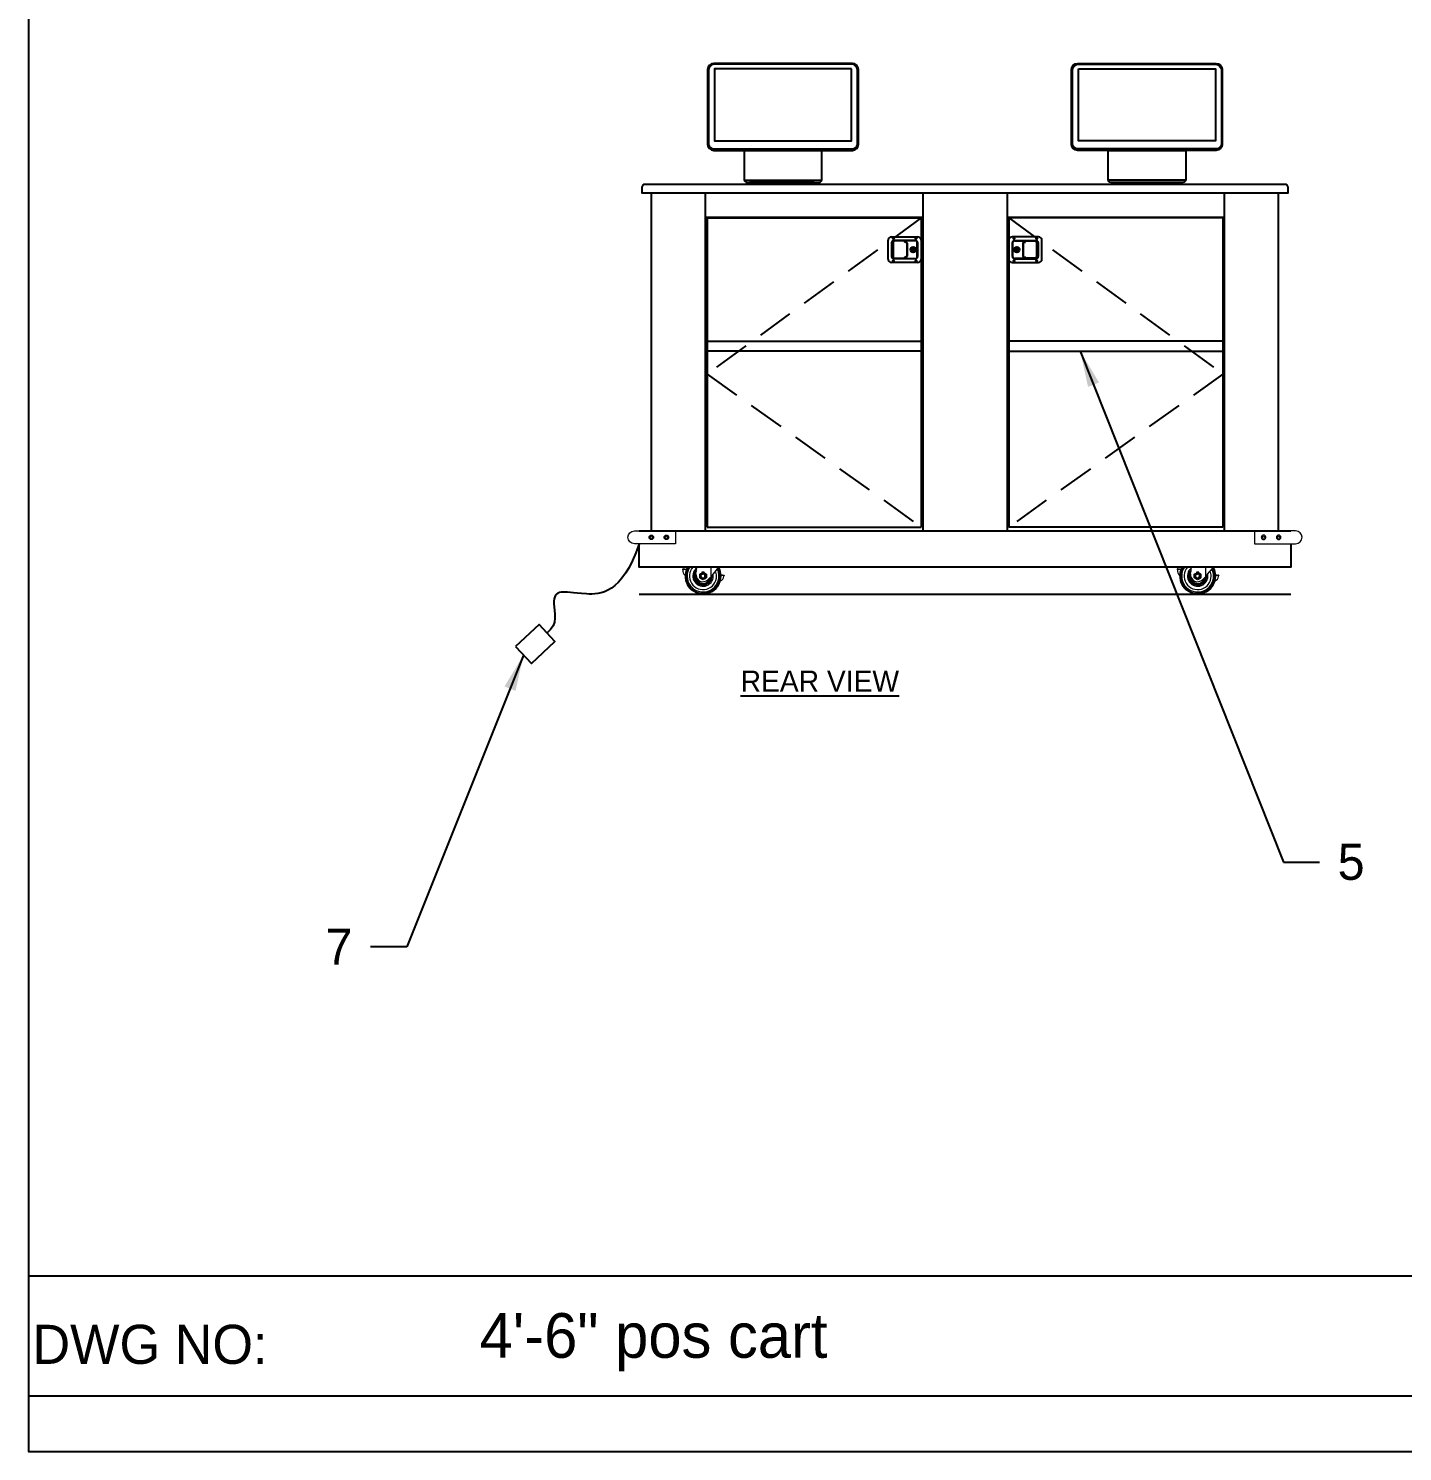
# Model space of a CAD drawing. Extents: x 347 to 909, y -25 to 263.
# Drawn here: x 347.2 to 461.2, y -25 to 93 of the extents above; entities that cross this region are included whole.
import ezdxf
from ezdxf.enums import TextEntityAlignment as Align

# ---------------------------------------------------------------- set-up
doc = ezdxf.new("R2010")
doc.units = 0
doc.header["$LTSCALE"] = 12
doc.header["$MEASUREMENT"] = 0
doc.linetypes.add('HIDDEN', pattern=[0.375, 0.25, -0.125])
doc.layers.get('0').update_dxf_attribs({"linetype": 'CONTINUOUS'})
for name, color, linetype in [('CLEAN', 2, 'CONTINUOUS'), ('CUT', 1, 'CONTINUOUS'), ('TLDR0', 121, 'CONTINUOUS'), ('TNAME', 131, 'CONTINUOUS')]:
    doc.layers.add(name, color=color, linetype=linetype)
doc.styles.add('SANSSERIF', font='bgothm.ttf', dxfattribs={"height": 3})
doc.dimstyles.new('B340', dxfattribs={"dimscale": 16, "dimtxt": 0.18, "dimasz": 0.1875, "dimexe": 0.125, "dimexo": 0.0625, "dimgap": 0.09375, "dimtad": 0, "dimtih": 1, "dimtoh": 1, "dimdec": 4, "dimzin": 0, "dimdsep": 46, "dimlunit": 4, "dimtxsty": 'SANSSERIF', "dimcen": 0.09375, "dimadec": 0, "dimazin": 0, "dimtfac": 1, "dimtdec": 4, "dimtofl": 0, "dimtmove": 0, "dimatfit": 3, "dimfxl": 1, "dimfrac": 2, "dimtolj": 1, "dimtzin": 0, "dimarcsym": 0})

msp = doc.modelspace()

# ---------------------------------------------------------------- linework, layer by layer
for p, q in [((418.78017, 75.6937), (420.97358, 75.6937)), ((430.97948, 75.6937), (428.78608, 75.6937)), ((418.49892, 73.84896), (418.49892, 75.41245)), ((418.80062, 75.2082), (418.80062, 74.0532)), ((418.82562, 75.2082), (418.82562, 74.0532)), ((418.89437, 74.7685), (418.93911, 74.7685)), ((418.89437, 74.49291), (418.89437, 74.7685)), ((418.93911, 74.49291), (418.89437, 74.49291)), ((418.93911, 75.2557), (418.93911, 74.0057)), ((420.76562, 75.3957), (418.98812, 75.3957)), ((420.76562, 75.3707), (418.98812, 75.3707)), ((419.88399, 75.34945), (419.03286, 75.34945)), ((419.8985, 75.2557), (419.86725, 75.2557)), ((419.88399, 75.2557), (419.88399, 75.34945)), ((419.97601, 75.2557), (419.8985, 75.2557)), ((419.99351, 75.2557), (419.97601, 75.2557)), ((420.0572, 75.16195), (420.0572, 74.09945)), ((420.0747, 75.16195), (420.0747, 74.09945)), ((420.52633, 74.77206), (420.52628, 74.77231)), ((420.52628, 74.4891), (420.52633, 74.48935)), ((420.56053, 74.59982), (420.61053, 74.59982)), ((420.56078, 74.69081), (420.56078, 74.74645)), ((420.56078, 74.74645), (420.61028, 74.74645)), ((420.61028, 74.7242), (420.56078, 74.7242)), ((420.56078, 74.63745), (420.59528, 74.63745)), ((420.57578, 74.6192), (420.56078, 74.6192)), ((420.56078, 74.6042), (420.57578, 74.6042)), ((420.61028, 74.5867), (420.56078, 74.5867)), ((420.56078, 74.55495), (420.56078, 74.5706)), ((420.61028, 74.55495), (420.56078, 74.55495)), ((420.57578, 74.6042), (420.57578, 74.6192)), ((420.61028, 74.6417), (420.59528, 74.6417)), ((420.59528, 74.6417), (420.59528, 74.6267)), ((420.59528, 74.6267), (420.61028, 74.6267)), ((420.61028, 74.69081), (420.61028, 74.74645)), ((420.61028, 74.5706), (420.61028, 74.55495)), ((420.64478, 74.77231), (420.64474, 74.77206)), ((420.64474, 74.48935), (420.64478, 74.4891)), ((420.92812, 74.0532), (420.92812, 75.2082)), ((420.95312, 75.2082), (420.95312, 74.0532)), ((421.25483, 75.41245), (421.25483, 73.84896)), ((428.80653, 75.2082), (428.80653, 74.0532)), ((428.83153, 74.0532), (428.83153, 75.2082)), ((428.99403, 75.3957), (430.77153, 75.3957)), ((428.99403, 75.3707), (430.77153, 75.3707)), ((429.11487, 74.77231), (429.11491, 74.77206)), ((429.11491, 74.48935), (429.11487, 74.4891)), ((429.19912, 74.59982), (429.14912, 74.59982)), ((429.14937, 74.69081), (429.14937, 74.74645)), ((429.19887, 74.74645), (429.14937, 74.74645)), ((429.14937, 74.7242), (429.19887, 74.7242)), ((429.14937, 74.6417), (429.16437, 74.6417)), ((429.16437, 74.6267), (429.14937, 74.6267)), ((429.14937, 74.5867), (429.19887, 74.5867)), ((429.14937, 74.5706), (429.14937, 74.55495)), ((429.14937, 74.55495), (429.19887, 74.55495)), ((429.16437, 74.6417), (429.16437, 74.6267)), ((429.19887, 74.63745), (429.16437, 74.63745)), ((429.18387, 74.6192), (429.19887, 74.6192)), ((429.18387, 74.6042), (429.18387, 74.6192)), ((429.19887, 74.6042), (429.18387, 74.6042)), ((429.19887, 74.69081), (429.19887, 74.74645)), ((429.19887, 74.55495), (429.19887, 74.5706)), ((429.23332, 74.77206), (429.23337, 74.77231)), ((429.23337, 74.4891), (429.23332, 74.48935)), ((429.68495, 75.16195), (429.68495, 74.09945)), ((429.70245, 75.16195), (429.70245, 74.09945)), ((429.76614, 75.2557), (429.78364, 75.2557)), ((429.78364, 75.2557), (429.86115, 75.2557)), ((429.86115, 75.2557), (429.8924, 75.2557)), ((429.87566, 75.34945), (430.72679, 75.34945)), ((429.87566, 75.2557), (429.87566, 75.34945)), ((430.82054, 75.2557), (430.82054, 74.0057)), ((430.86528, 74.7685), (430.82054, 74.7685)), ((430.82054, 74.49291), (430.86528, 74.49291)), ((430.86528, 74.49291), (430.86528, 74.7685)), ((430.93403, 75.2082), (430.93403, 74.0532)), ((430.95903, 75.2082), (430.95903, 74.0532)), ((431.26073, 73.84896), (431.26073, 75.41245)), ((420.97358, 73.56771), (418.78017, 73.56771)), ((418.98812, 73.8907), (420.76562, 73.8907)), ((420.76562, 73.8657), (418.98812, 73.8657)), ((419.03286, 73.91195), (419.88399, 73.91195)), ((419.86725, 74.0057), (419.8985, 74.0057)), ((419.88399, 73.91195), (419.88399, 74.0057)), ((419.97601, 74.0057), (419.8985, 74.0057)), ((419.97601, 74.0057), (419.99351, 74.0057)), ((428.78608, 73.56771), (430.97948, 73.56771)), ((430.77153, 73.8907), (428.99403, 73.8907)), ((428.99403, 73.8657), (430.77153, 73.8657)), ((429.78364, 74.0057), (429.76614, 74.0057)), ((429.78364, 74.0057), (429.86115, 74.0057)), ((429.8924, 74.0057), (429.86115, 74.0057)), ((429.87566, 73.91195), (429.87566, 74.0057)), ((430.72679, 73.91195), (429.87566, 73.91195)), ((404.47954, 48.3182), (404.46219, 48.29958)), ((445.47954, 48.3182), (445.46219, 48.29958))]:
    msp.add_line(p, q)
at = {"lineweight": 0}
for p, q in [((401.49168, 48.0801), (401.49246, 48.07998)), ((401.49246, 48.07998), (401.49904, 48.1215)), ((401.49826, 48.12162), (401.50297, 48.15138)), ((401.49826, 48.12162), (401.49904, 48.1215)), ((401.75739, 48.08058), (401.49904, 48.1215)), ((401.50297, 48.15138), (401.50697, 48.17662)), ((401.50697, 48.17662), (401.50964, 48.19348)), ((401.50964, 48.19348), (401.51058, 48.1994)), ((401.51058, 48.1994), (401.78662, 48.15568)), ((402.57968, 47.76534), (402.64761, 48.3182)), ((402.89027, 47.73487), (402.96246, 47.77655)), ((402.89027, 47.67614), (402.89027, 47.73487)), ((402.89027, 47.6169), (402.89027, 47.67614)), ((402.89027, 47.53403), (402.89027, 47.6169)), ((402.89027, 47.45417), (402.89027, 47.53403)), ((402.89027, 47.4166), (402.89027, 47.45417)), ((402.95417, 47.37971), (402.89027, 47.4166)), ((403.01828, 47.3427), (402.95417, 47.37971)), ((402.96246, 47.77655), (403.00006, 47.79826)), ((403.00006, 47.79826), (403.03788, 47.82009)), ((403.0561, 47.32086), (403.01828, 47.3427)), ((403.01968, 47.68029), (403.02978, 47.69101)), ((403.02978, 47.69101), (403.053, 47.71025)), ((403.03788, 47.82009), (403.10199, 47.8571)), ((403.053, 47.71025), (403.0791, 47.72533)), ((403.09371, 47.29915), (403.0561, 47.32086)), ((403.07533, 47.89074), (403.07533, 47.84171)), ((403.16024, 47.89074), (403.07533, 47.89074)), ((403.0791, 47.72533), (403.10745, 47.73549)), ((403.16589, 47.25747), (403.09371, 47.29915)), ((403.10199, 47.8571), (403.16589, 47.894)), ((403.10745, 47.73549), (403.13717, 47.74037)), ((403.18491, 47.40147), (403.13648, 47.39841)), ((403.13717, 47.74037), (403.15448, 47.74072)), ((403.16589, 47.894), (403.23808, 47.85232)), ((403.2298, 47.29437), (403.16589, 47.25747)), ((403.25646, 47.89074), (403.17155, 47.89074)), ((403.21239, 47.40935), (403.18491, 47.40147)), ((403.23746, 47.42134), (403.21239, 47.40935)), ((403.29391, 47.33138), (403.2298, 47.29437)), ((403.27458, 47.45109), (403.23746, 47.42134)), ((403.23808, 47.85232), (403.27569, 47.83061)), ((403.25646, 47.84171), (403.25646, 47.89074)), ((403.27569, 47.83061), (403.3135, 47.80878)), ((403.33173, 47.35322), (403.29391, 47.33138)), ((403.3135, 47.80878), (403.37761, 47.77176)), ((403.36933, 47.37493), (403.33173, 47.35322)), ((403.44152, 47.4166), (403.36933, 47.37493)), ((403.37761, 47.77176), (403.44152, 47.73487)), ((403.44152, 47.73487), (403.44152, 47.67671)), ((403.44152, 47.67671), (403.44152, 47.6169)), ((403.44152, 47.6169), (403.44152, 47.5361)), ((403.44152, 47.5361), (403.44152, 47.45417)), ((403.44152, 47.45417), (403.44152, 47.4166)), ((403.8122, 47.51109), (403.58963, 47.28187)), ((403.84989, 47.58361), (403.84989, 48.3182)), ((403.84989, 47.58361), (403.85817, 47.58361)), ((403.85817, 47.58361), (403.86648, 47.58361)), ((403.99221, 47.7465), (403.86648, 47.58361)), ((404.1046, 47.88632), (403.99221, 47.7465)), ((404.22088, 48.02569), (404.1046, 47.88632)), ((404.34033, 48.16374), (404.22088, 48.02569)), ((404.46219, 48.29958), (404.34033, 48.16374)), ((404.65688, 47.70107), (404.91135, 47.66077)), ((404.65688, 47.70107), (404.91135, 47.66077)), ((404.89903, 47.58299), (404.66147, 47.62061)), ((404.74165, 47.68765), (404.74181, 47.68862)), ((404.89245, 47.54147), (404.89903, 47.58299)), ((404.91135, 47.66077), (404.89903, 47.58299)), ((404.90374, 47.61275), (404.89903, 47.58299)), ((404.90774, 47.63799), (404.90374, 47.61275)), ((404.91041, 47.65485), (404.90774, 47.63799)), ((404.91135, 47.66077), (404.91041, 47.65485)), ((442.49168, 48.0801), (442.49246, 48.07998)), ((442.49246, 48.07998), (442.49904, 48.1215)), ((442.49826, 48.12162), (442.50297, 48.15138)), ((442.49826, 48.12162), (442.49904, 48.1215)), ((442.75739, 48.08058), (442.49904, 48.1215)), ((442.50297, 48.15138), (442.50697, 48.17662)), ((442.50697, 48.17662), (442.50964, 48.19348)), ((442.50964, 48.19348), (442.51058, 48.1994)), ((442.51058, 48.1994), (442.78662, 48.15568)), ((443.57968, 47.76534), (443.64761, 48.3182)), ((443.89027, 47.73487), (443.96246, 47.77655)), ((443.89027, 47.67614), (443.89027, 47.73487)), ((443.89027, 47.6169), (443.89027, 47.67614)), ((443.89027, 47.53403), (443.89027, 47.6169)), ((443.89027, 47.45417), (443.89027, 47.53403)), ((443.89027, 47.4166), (443.89027, 47.45417)), ((443.95417, 47.37971), (443.89027, 47.4166)), ((444.01828, 47.3427), (443.95417, 47.37971)), ((443.96246, 47.77655), (444.00006, 47.79826)), ((444.00006, 47.79826), (444.03788, 47.82009)), ((444.0561, 47.32086), (444.01828, 47.3427)), ((444.01968, 47.68029), (444.02978, 47.69101)), ((444.02978, 47.69101), (444.053, 47.71025)), ((444.03788, 47.82009), (444.10199, 47.8571)), ((444.053, 47.71025), (444.0791, 47.72533)), ((444.09371, 47.29915), (444.0561, 47.32086)), ((444.07533, 47.89074), (444.07533, 47.84171)), ((444.16024, 47.89074), (444.07533, 47.89074)), ((444.0791, 47.72533), (444.10745, 47.73549)), ((444.16589, 47.25747), (444.09371, 47.29915)), ((444.10199, 47.8571), (444.16589, 47.894)), ((444.10745, 47.73549), (444.13717, 47.74037)), ((444.18491, 47.40147), (444.13648, 47.39841)), ((444.13717, 47.74037), (444.15448, 47.74072)), ((444.16589, 47.894), (444.23808, 47.85232)), ((444.2298, 47.29437), (444.16589, 47.25747)), ((444.25646, 47.89074), (444.17155, 47.89074)), ((444.21239, 47.40935), (444.18491, 47.40147)), ((444.23746, 47.42134), (444.21239, 47.40935)), ((444.29391, 47.33138), (444.2298, 47.29437)), ((444.27458, 47.45109), (444.23746, 47.42134)), ((444.23808, 47.85232), (444.27569, 47.83061)), ((444.25646, 47.84171), (444.25646, 47.89074)), ((444.27569, 47.83061), (444.3135, 47.80878)), ((444.33173, 47.35322), (444.29391, 47.33138)), ((444.3135, 47.80878), (444.37761, 47.77176)), ((444.36933, 47.37493), (444.33173, 47.35322)), ((444.44152, 47.4166), (444.36933, 47.37493)), ((444.37761, 47.77176), (444.44152, 47.73487)), ((444.44152, 47.73487), (444.44152, 47.67671)), ((444.44152, 47.67671), (444.44152, 47.6169)), ((444.44152, 47.6169), (444.44152, 47.5361)), ((444.44152, 47.5361), (444.44152, 47.45417)), ((444.44152, 47.45417), (444.44152, 47.4166)), ((444.8122, 47.51109), (444.58963, 47.28187)), ((444.84989, 47.58361), (444.84989, 48.3182)), ((444.84989, 47.58361), (444.85817, 47.58361)), ((444.85817, 47.58361), (444.86648, 47.58361)), ((444.99221, 47.7465), (444.86648, 47.58361)), ((445.1046, 47.88632), (444.99221, 47.7465)), ((445.22088, 48.02569), (445.1046, 47.88632)), ((445.34033, 48.16374), (445.22088, 48.02569)), ((445.46219, 48.29958), (445.34033, 48.16374)), ((445.65688, 47.70107), (445.91135, 47.66077)), ((445.65688, 47.70107), (445.91135, 47.66077)), ((445.89903, 47.58299), (445.66147, 47.62061)), ((445.74165, 47.68765), (445.74181, 47.68862)), ((445.89245, 47.54147), (445.89903, 47.58299)), ((445.91135, 47.66077), (445.89903, 47.58299)), ((445.90374, 47.61275), (445.89903, 47.58299)), ((445.90774, 47.63799), (445.90374, 47.61275)), ((445.91041, 47.65485), (445.90774, 47.63799)), ((445.91135, 47.66077), (445.91041, 47.65485))]:
    msp.add_line(p, q, dxfattribs=at)
at = {"color": 7, "lineweight": -3}
for p, q in [((572.52907, -10.46495), (347.2472, -10.46495)), ((347.2472, -20.38513), (538.44362, -20.38513))]:
    msp.add_line(p, q, dxfattribs=at)
msp.add_lwpolyline([(347.2472, 263.11755), (347.2472, -24.99271), (720.09577, -24.99271), (720.09577, 263.11755)], close=True, dxfattribs=at)
for points in [[(415.54841, 90.0682), (404.04841, 90.0682, 0.414213562), (403.54841, 89.5682), (403.54841, 83.35446, 0.414213562), (404.04841, 82.85446), (415.54841, 82.85446, 0.414213562), (416.04841, 83.35446), (416.04841, 89.5682, 0.414213562)], [(415.54841, 90.00434), (404.04841, 90.00434, 0.252683709), (403.62534, 89.5682), (403.62534, 83.35446, 0.346367999), (404.04841, 82.97946), (415.54841, 82.97946, 0.350447133), (415.96921, 83.35446), (415.96921, 89.5682, 0.256336631)], [(434.21124, 90.0682), (445.71124, 90.0682, -0.414213562), (446.21124, 89.5682), (446.21124, 83.35446, -0.414213562), (445.71124, 82.85446), (434.21124, 82.85446, -0.414213562), (433.71124, 83.35446), (433.71124, 89.5682, -0.414213562)], [(434.21124, 90.00434), (445.71124, 90.00434, -0.252683709), (446.13432, 89.5682), (446.13432, 83.35446, -0.346367999), (445.71124, 82.97946), (434.21124, 82.97946, -0.350447133), (433.79044, 83.35446), (433.79044, 89.5682, -0.256336631)], [(413.01598, 82.85446), (406.58085, 82.85446), (406.58085, 80.44084, 0.414213562), (406.83085, 80.19084), (412.76598, 80.19084, 0.414213562), (413.01598, 80.44084)], [(436.74367, 82.85446), (443.1788, 82.85446), (443.1788, 80.44084, -0.414213562), (442.9288, 80.19084), (436.99367, 80.19084, -0.414213562), (436.74367, 80.44084)], [(398.37983, 80.0682), (451.37983, 80.0682, -0.414213562), (451.62983, 79.8182), (451.62983, 79.3182), (398.12983, 79.3182), (398.12983, 79.8182, -0.414213562)]]:
    msp.add_lwpolyline(points, format="xyb", close=True)
for points in [[(415.46294, 89.60764), (404.11748, 89.60764), (404.11748, 83.65548), (415.46294, 83.65548)], [(434.29671, 89.60764), (445.64217, 89.60764), (445.64217, 83.65548), (434.29671, 83.65548)], [(413.01598, 82.85446), (406.58085, 82.85446), (406.58085, 80.39541), (413.01598, 80.39541)], [(436.74367, 82.85446), (443.1788, 82.85446), (443.1788, 80.39541), (436.74367, 80.39541)], [(412.387, 80.19084), (407.02871, 80.19084), (407.02871, 80.0682), (412.387, 80.0682)], [(437.37265, 80.19084), (442.73094, 80.19084), (442.73094, 80.0682), (437.37265, 80.0682)], [(403.37983, 67.03584), (421.37983, 67.03584), (421.37983, 66.22334), (403.37983, 66.22334)], [(446.37983, 67.03584), (428.37983, 67.03584), (428.37983, 66.22334), (446.37983, 66.22334)]]:
    msp.add_lwpolyline(points, close=True)
for points in [[(398.87983, 51.3182), (398.87983, 79.3182)], [(403.37983, 51.3182), (403.37983, 79.3182)], [(421.37983, 79.3182), (421.37983, 51.3182)], [(428.37983, 79.3182), (428.37983, 51.3182)], [(446.37983, 51.3182), (446.37983, 79.3182)], [(450.87983, 51.3182), (450.87983, 79.3182)], [(403.37983, 77.3182), (421.37983, 77.3182)], [(428.37983, 77.3182), (446.37983, 77.3182)], [(397.87983, 51.3182), (451.87983, 51.3182)], [(451.87983, 50.2557), (451.87983, 48.3182), (397.87983, 48.3182), (397.87983, 50.2557)], [(397.87983, 46.07949), (451.87983, 46.07949)]]:
    msp.add_lwpolyline(points)
at = {"linetype": 'Continuous', "lineweight": 0}
for points in [[(397.47358, 51.3182), (400.87983, 51.3182), (400.87983, 50.2557), (397.47358, 50.2557, -1)], [(452.28608, 51.3182), (448.87983, 51.3182), (448.87983, 50.2557), (452.28608, 50.2557, 1)]]:
    msp.add_lwpolyline(points, format="xyb", close=True, dxfattribs=at)
at = {"lineweight": -3}
msp.add_lwpolyline([(387.62654, 41.72881), (388.93543, 40.32876), (390.88112, 42.14777), (389.57223, 43.54782)], close=True, dxfattribs=at)
for centre, radius in [((418.93937, 75.5557), 0.05), ((420.81437, 75.5557), 0.05), ((428.94528, 75.5557), 0.05), ((430.82028, 75.5557), 0.05), ((420.58553, 74.6307), 0.225), ((420.58553, 74.6307), 0.15575), ((420.58553, 74.6307), 0.15325), ((429.17412, 74.6307), 0.225), ((429.17412, 74.6307), 0.15575), ((429.17412, 74.6307), 0.15325), ((418.93937, 73.7057), 0.05), ((420.81437, 73.7057), 0.05), ((428.94528, 73.7057), 0.05), ((430.82028, 73.7057), 0.05)]:
    msp.add_circle(centre, radius)
at = {"linetype": 'Continuous', "lineweight": 0}
for centre in [(398.87983, 50.78695), (400.12983, 50.78695), (449.62983, 50.78695), (450.87983, 50.78695)]:
    msp.add_circle(centre, 0.09375, dxfattribs=at)
at = {"lineweight": 0}
for centre, radius in [((403.16589, 47.57574), 0.26578), ((403.16589, 47.57574), 0.22641), ((403.16589, 47.57574), 0.21459), ((403.16589, 47.57574), 0.20672), ((403.16589, 47.57574), 0.17128), ((444.16589, 47.57574), 0.26578), ((444.16589, 47.57574), 0.22641), ((444.16589, 47.57574), 0.21459), ((444.16589, 47.57574), 0.20672), ((444.16589, 47.57574), 0.17128)]:
    msp.add_circle(centre, radius, dxfattribs=at)
for centre, radius, start, end in [((418.78017, 75.41245), 0.28125, 90, 180), ((420.97358, 75.41245), 0.28125, 0, 90), ((428.78608, 75.41245), 0.28125, 90, 180), ((430.97948, 75.41245), 0.28125, 0, 90), ((418.98812, 75.2082), 0.1875, 90, 180), ((418.98812, 75.2082), 0.1625, 90, 180), ((419.03286, 75.2557), 0.09375, 90, 180), ((419.96924, 75.16781), 0.08815, 356.1887799, 85.5980076), ((419.98674, 75.16781), 0.08815, 356.1887648, 85.5980163), ((420.58553, 74.6307), 0.065, 112.3813387, 247.6186613), ((420.58553, 74.6307), 0.1535, 67.2945691, 112.7054309), ((420.58553, 74.6307), 0.1535, 247.2945691, 292.7054309), ((420.58553, 74.6307), 0.065, 292.3813387, 67.6186613), ((420.76562, 75.2082), 0.1875, 0, 90), ((420.76562, 75.2082), 0.1625, 0, 90), ((428.99403, 75.2082), 0.1875, 90, 180), ((428.99403, 75.2082), 0.1625, 90, 180), ((429.17412, 74.6307), 0.065, 112.3813387, 247.6186613), ((429.17412, 74.6307), 0.1535, 67.2945691, 112.7054309), ((429.17412, 74.6307), 0.1535, 247.2945691, 292.7054309), ((429.17412, 74.6307), 0.065, 292.3813387, 67.6186613), ((429.77291, 75.16781), 0.08815, 94.4019837, 183.8112352), ((429.79041, 75.16781), 0.08815, 94.4019924, 183.8112201), ((430.72679, 75.2557), 0.09375, 0, 90), ((430.77153, 75.2082), 0.1875, 0, 90), ((430.77153, 75.2082), 0.1625, 0, 90), ((418.78017, 73.84896), 0.28125, 180, 270), ((418.98812, 74.0532), 0.1875, 180, 270), ((418.98812, 74.0532), 0.1625, 180, 270), ((419.03286, 74.0057), 0.09375, 180, 270), ((419.96924, 74.0936), 0.08815, 274.4019924, 3.8112201), ((419.98674, 74.0936), 0.08815, 274.4019837, 3.8112352), ((420.76562, 74.0532), 0.1875, 270, 0), ((420.76562, 74.0532), 0.1625, 270, 0), ((420.97358, 73.84896), 0.28125, 270, 0), ((428.78608, 73.84896), 0.28125, 180, 270), ((428.99403, 74.0532), 0.1875, 180, 270), ((428.99403, 74.0532), 0.1625, 180, 270), ((429.77291, 74.0936), 0.08815, 176.1887648, 265.5980163), ((429.79041, 74.0936), 0.08815, 176.1887799, 265.5980076), ((430.72679, 74.0057), 0.09375, 270, 0), ((430.77153, 74.0532), 0.1875, 270, 0), ((430.77153, 74.0532), 0.1625, 270, 0), ((430.97948, 73.84896), 0.28125, 270, 0)]:
    msp.add_arc(centre, radius, start, end)
for centre, radius, start, end in [((401.95837, 48.00619), 0.4725, 170.9999478, 232.4924473), ((403.16589, 47.57574), 1.49625, 150.2498019, 0), ((403.16589, 47.57574), 1.41895, 148.4493583, 180), ((403.16589, 47.57574), 1.41895, 180, 28.2600013), ((403.16589, 47.57574), 1.32186, 145.827758, 0), ((403.16589, 47.57574), 1.12077, 138.5122078, 0), ((403.16589, 47.57574), 0.84798, 128.5087482, 0), ((403.16589, 47.57574), 0.74813, 136.9631274, 0), ((403.16589, 47.57574), 0.68906, 144.3937498, 359.375625), ((403.16589, 47.57574), 0.61031, 164.8687501, 349.3743746), ((403.16589, 47.69331), 0.59063, 172.9946867, 315.8437638), ((403.16589, 47.57574), 0.17975, 144.4308286, 260.5806408), ((403.16589, 47.57574), 0.16538, 311.0870626, 93.9582843), ((411.79362, 41.59439), 9.93531, 142.9277524, 143.4501046), ((403.16589, 47.57574), 0.74813, 0, 4.8262499), ((403.16589, 47.57574), 0.84798, 0, 11.7731251), ((403.16589, 47.57574), 1.12077, 0, 22.3874996), ((403.16589, 47.57574), 1.32186, 0, 26.6849996), ((403.16589, 47.57574), 1.49625, 0, 29.317499), ((404.42577, 47.61539), 0.4725, 292.7910417, 350.9999478), ((442.95837, 48.00619), 0.4725, 170.9999478, 232.4924473), ((444.16589, 47.57574), 1.49625, 150.2498019, 0), ((444.16589, 47.57574), 1.41895, 148.4493583, 180), ((444.16589, 47.57574), 1.41895, 180, 28.2600013), ((444.16589, 47.57574), 1.32186, 145.827758, 0), ((444.16589, 47.57574), 1.12077, 138.5122078, 0), ((444.16589, 47.57574), 0.84798, 128.5087482, 0), ((444.16589, 47.57574), 0.74813, 136.9631274, 0), ((444.16589, 47.57574), 0.68906, 144.3937498, 359.375625), ((444.16589, 47.57574), 0.61031, 164.8687501, 349.3743746), ((444.16589, 47.69331), 0.59063, 172.9946867, 315.8437638), ((444.16589, 47.57574), 0.17975, 144.4308286, 260.5806408), ((444.16589, 47.57574), 0.16538, 311.0870626, 93.9582843), ((452.79362, 41.59439), 9.93531, 142.9277524, 143.4501046), ((444.16589, 47.57574), 0.74813, 0, 4.8262499), ((444.16589, 47.57574), 0.84798, 0, 11.7731251), ((444.16589, 47.57574), 1.12077, 0, 22.3874996), ((444.16589, 47.57574), 1.32186, 0, 26.6849996), ((444.16589, 47.57574), 1.49625, 0, 29.317499), ((445.42577, 47.61539), 0.4725, 292.7910417, 350.9999478)]:
    msp.add_arc(centre, radius, start, end, dxfattribs=at)
at = {"linetype": 'Continuous', "lineweight": 0}
for points in [[(398.87983, 50.97445), (398.85605, 50.97445), (398.83085, 50.96966), (398.78473, 50.95047), (398.76378, 50.93608), (398.73072, 50.90301), (398.71632, 50.88206), (398.69712, 50.83592), (398.69233, 50.81071), (398.69233, 50.7632), (398.69712, 50.73799), (398.71632, 50.69185), (398.73072, 50.6709), (398.76378, 50.63783), (398.78473, 50.62344), (398.83085, 50.60425), (398.85605, 50.59945), (398.9036, 50.59945), (398.9288, 50.60425), (398.97493, 50.62344), (398.99587, 50.63783), (399.02894, 50.6709), (399.04334, 50.69185), (399.06254, 50.73799), (399.06733, 50.7632), (399.06733, 50.81071), (399.06254, 50.83592), (399.04334, 50.88206), (399.02894, 50.90301), (398.99587, 50.93608), (398.97493, 50.95047), (398.9288, 50.96966), (398.9036, 50.97445), (398.87983, 50.97445)], [(400.12983, 50.59945), (400.1536, 50.59945), (400.1788, 50.60425), (400.22493, 50.62344), (400.24587, 50.63783), (400.27894, 50.6709), (400.29334, 50.69185), (400.31254, 50.73799), (400.31733, 50.7632), (400.31733, 50.81071), (400.31254, 50.83592), (400.29334, 50.88206), (400.27894, 50.90301), (400.24587, 50.93608), (400.22493, 50.95047), (400.1788, 50.96966), (400.1536, 50.97445), (400.10605, 50.97445), (400.08085, 50.96966), (400.03473, 50.95047), (400.01378, 50.93608), (399.98072, 50.90301), (399.96632, 50.88206), (399.94712, 50.83592), (399.94233, 50.81071), (399.94233, 50.7632), (399.94712, 50.73799), (399.96632, 50.69185), (399.98072, 50.6709), (400.01378, 50.63783), (400.03473, 50.62344), (400.08085, 50.60425), (400.10605, 50.59945), (400.12983, 50.59945)], [(449.62983, 50.59945), (449.60605, 50.59945), (449.58085, 50.60425), (449.53473, 50.62344), (449.51378, 50.63783), (449.48072, 50.6709), (449.46632, 50.69185), (449.44712, 50.73799), (449.44233, 50.7632), (449.44233, 50.81071), (449.44712, 50.83592), (449.46632, 50.88206), (449.48072, 50.90301), (449.51378, 50.93608), (449.53473, 50.95047), (449.58085, 50.96966), (449.60605, 50.97445), (449.6536, 50.97445), (449.6788, 50.96966), (449.72493, 50.95047), (449.74587, 50.93608), (449.77894, 50.90301), (449.79334, 50.88206), (449.81254, 50.83592), (449.81733, 50.81071), (449.81733, 50.7632), (449.81254, 50.73799), (449.79334, 50.69185), (449.77894, 50.6709), (449.74587, 50.63783), (449.72493, 50.62344), (449.6788, 50.60425), (449.6536, 50.59945), (449.62983, 50.59945)], [(450.87983, 50.97445), (450.9036, 50.97445), (450.9288, 50.96966), (450.97493, 50.95047), (450.99587, 50.93608), (451.02894, 50.90301), (451.04334, 50.88206), (451.06254, 50.83592), (451.06733, 50.81071), (451.06733, 50.7632), (451.06254, 50.73799), (451.04334, 50.69185), (451.02894, 50.6709), (450.99587, 50.63783), (450.97493, 50.62344), (450.9288, 50.60425), (450.9036, 50.59945), (450.85605, 50.59945), (450.83085, 50.60425), (450.78473, 50.62344), (450.76378, 50.63783), (450.73072, 50.6709), (450.71632, 50.69185), (450.69712, 50.73799), (450.69233, 50.7632), (450.69233, 50.81071), (450.69712, 50.83592), (450.71632, 50.88206), (450.73072, 50.90301), (450.76378, 50.93608), (450.78473, 50.95047), (450.83085, 50.96966), (450.85605, 50.97445), (450.87983, 50.97445)]]:
    msp.add_open_spline(points, degree=3, knots=[0, 0, 0, 0, 0.071319595, 0.071319595, 0.142639189, 0.142639189, 0.213916634, 0.213916634, 0.285194079, 0.285194079, 0.356471524, 0.356471524, 0.427748968, 0.427748968, 0.499068563, 0.499068563, 0.570388157, 0.570388157, 0.641707752, 0.641707752, 0.713027347, 0.713027347, 0.784304791, 0.784304791, 0.855582236, 0.855582236, 0.926859681, 0.926859681, 0.998137126, 0.998137126, 1.06945672, 1.06945672, 1.140776315, 1.140776315, 1.140776315, 1.140776315], dxfattribs=at)
msp.add_open_spline([(397.87983, 50.2557), (396.41482, 46.02408), (392.87274, 46.02408), (391.2767, 46.42986), (390.49268, 45.67427), (391.1927, 43.5754), (390.22668, 42.8478)], degree=3)
at = {"layer": 'CLEAN', "linetype": 'HIDDEN'}
for p, q in [((421.25483, 77.2557), (403.50483, 64.3182)), ((428.50483, 77.2557), (446.25483, 64.3182)), ((403.50483, 64.3182), (421.25483, 51.6307)), ((446.25483, 64.3182), (428.50483, 51.6307))]:
    msp.add_line(p, q, dxfattribs=at)
at = {"layer": 'CUT'}
for p, q in [((403.50483, 77.2557), (403.50483, 51.6307)), ((403.50483, 77.2557), (421.25483, 77.2557)), ((421.25483, 77.2557), (421.25483, 51.6307)), ((428.50483, 77.2557), (428.50483, 51.6307)), ((446.25483, 77.2557), (428.50483, 77.2557)), ((446.25483, 77.2557), (446.25483, 51.6307)), ((403.50483, 51.6307), (421.25483, 51.6307)), ((446.25483, 51.6307), (428.50483, 51.6307))]:
    msp.add_line(p, q, dxfattribs=at)

# ---------------------------------------------------------------- texts
at = {"color": 7, "lineweight": -3, "style": 'SANSSERIF'}
msp.add_text('DWG NO:', height=3.24, dxfattribs=at).set_placement((347.57295, -14.48744), align=Align.TOP_LEFT)
at = {"color": 7, "lineweight": -3, "insert": (406.28272, 39.74121), "char_height": 1.75, "width": 46.0094768, "attachment_point": 1, "style": 'SANSSERIF'}
msp.add_mtext('{\\Fhand1|c0;\\LREAR VIEW}', dxfattribs=at)
at = {"layer": 'TLDR0', "char_height": 3, "width": 12, "style": 'SANSSERIF'}
for s, insert, attachment_point in [('5 ', (455.77452, 23.87241), 4), ('7', (374.1061, 16.84959), 6)]:
    msp.add_mtext(s, dxfattribs=dict(at, insert=insert, attachment_point=attachment_point))
at = {"layer": 'TNAME', "color": 7, "lineweight": -3, "insert": (384.64952, -13.52131), "char_height": 3.7010002, "width": 83.4624505, "attachment_point": 1, "style": 'SANSSERIF'}
msp.add_mtext('4\'-6" pos cart', dxfattribs=at)

# ---------------------------------------------------------------- leaders
at = {"layer": 'TLDR0', "annotation_type": 0, "has_hookline": 1}
for points, hookline_direction, text_width in [([(434.42895, 66.22334), (451.27452, 23.87241), (454.27452, 23.87241)], 0, 3.24976), ([(388.28098, 41.02879), (378.6061, 16.84959), (375.6061, 16.84959)], 1, 3.33207)]:
    msp.add_leader(points, dimstyle='B340', dxfattribs=dict(at, hookline_direction=hookline_direction, text_width=text_width))

doc.saveas('drawing.dxf')
